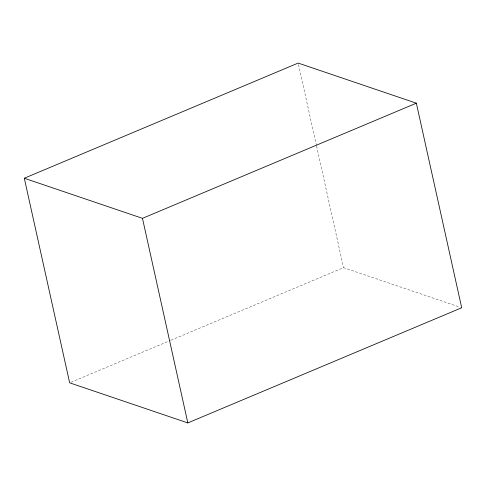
<?xml version="1.0" encoding="UTF-8"?>
<svg xmlns="http://www.w3.org/2000/svg" width="486" height="486" viewBox="0 0 486 486"><rect width="100%" height="100%" fill="white"/><g stroke="black" fill="none" stroke-linecap="round" stroke-linejoin="round"><path stroke-width="0.36" stroke-dasharray="2.43 1.82" d="M71.053 382.233L170.264 340.516M170.963 340.224L343.529 267.658L460.266 307.274M298.501 64.559L316.416 145.35M316.58 146.092L343.529 267.658"/><path stroke-width="0.73" d="M24.3 178.24L298.173 63.077L416.344 103.178L461.7 307.76L187.827 422.923L69.656 382.822L24.3 178.24L142.471 218.342L416.344 103.178M142.471 218.342L187.827 422.923"/></g></svg>
